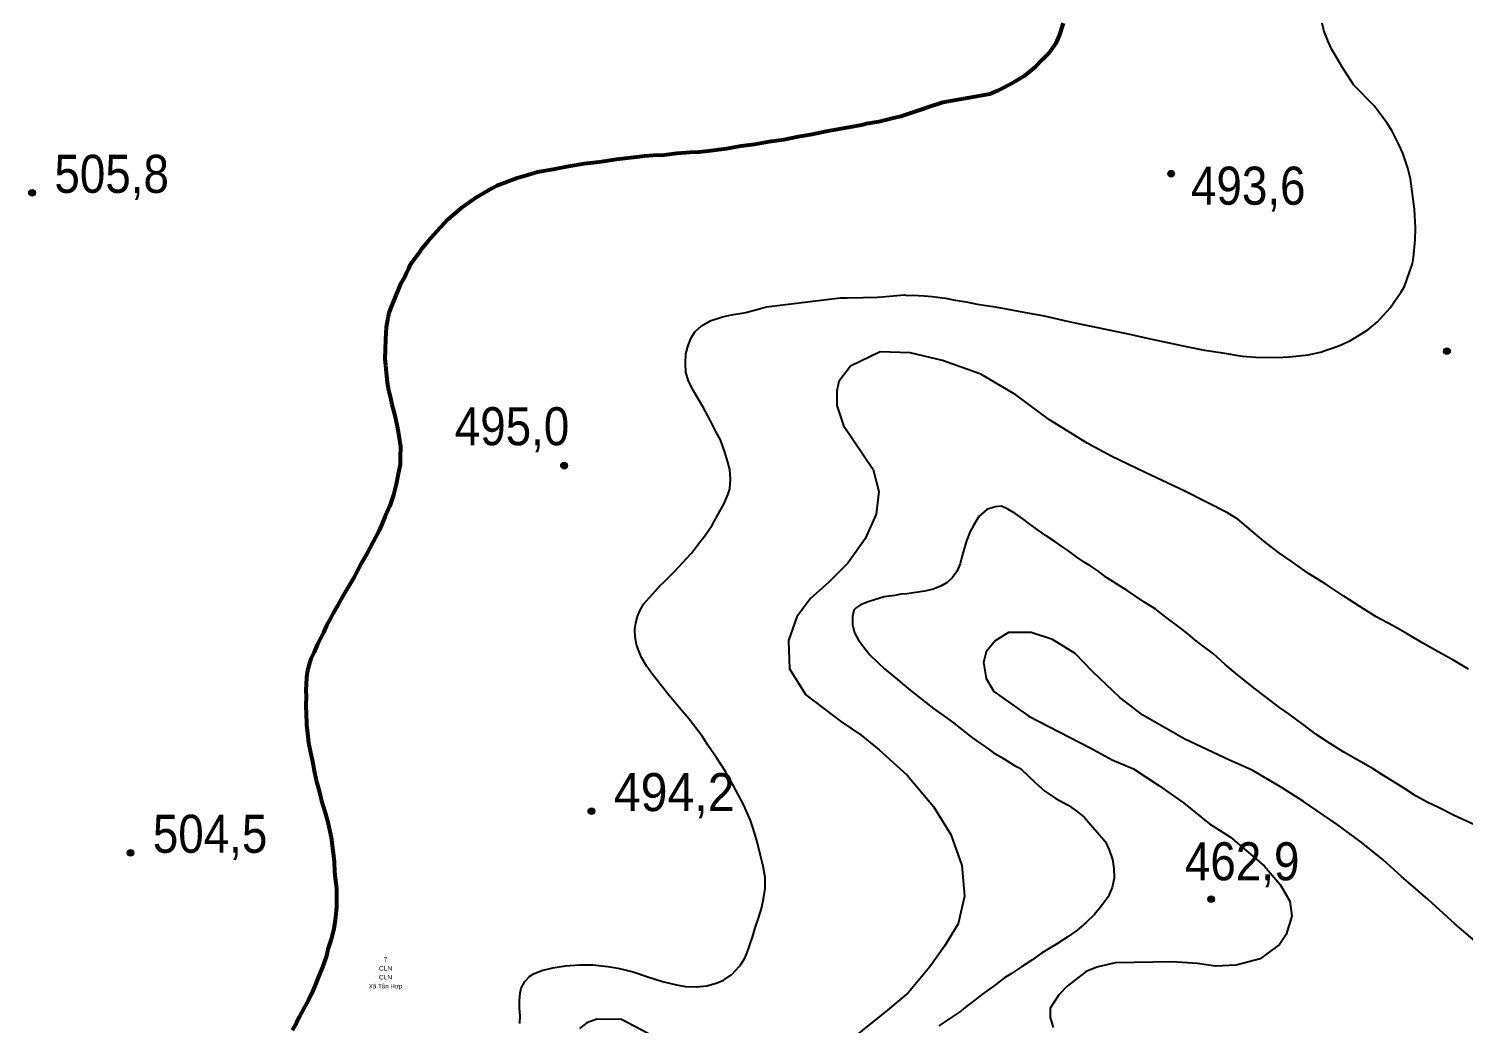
# Model space of a CAD drawing. Header units: metres. Extents: x 549268 to 556659, y 1838059 to 1844558.
# Drawn here: x 550228 to 550869, y 1842483 to 1842928 of the extents above; entities that cross this region are included whole.
import ezdxf
from ezdxf.enums import TextEntityAlignment as Align

# ---------------------------------------------------------------- set-up
doc = ezdxf.new("R2010")
doc.units = ezdxf.units.M
doc.header["$LTSCALE"] = 0.8
for name, color, linetype, lineweight in [('1', 7, 'Continuous', 25), ('2', 7, 'Continuous', 53), ('5', 7, 'Continuous', 13)]:
    doc.layers.add(name, color=color, linetype=linetype, lineweight=lineweight)
doc.layers.add('15', color=7, linetype='Continuous')

msp = doc.modelspace()

# ---------------------------------------------------------------- hatches: boundary and pattern name
at = {"layer": '5'}
for points in [[(550740.19, 1842862.78, 1), (550737.19, 1842862.78, 1)], [(550230.95, 1842854.22, 1), (550227.95, 1842854.22, 1)], [(550863.51, 1842783.48, 1), (550860.51, 1842783.48, 1)], [(550468.79, 1842732.32, 1), (550465.79, 1842732.32, 1)], [(550481.01, 1842577.93, 1), (550478.01, 1842577.93, 1)], [(550274.95, 1842559.31, 1), (550271.95, 1842559.31, 1)], [(550758.07, 1842538.6, 1), (550755.07, 1842538.6, 1)]]:
    msp.add_hatch(color=256, dxfattribs=at).paths.add_polyline_path(points)

# ---------------------------------------------------------------- linework, layer by layer
at = {"layer": '1'}
for points in [[(550593.86, 1842807.24), (550601.02, 1842807.5), (550607.43, 1842807.67), (550609.58, 1842807.78), (550617.76, 1842808.5), (550619.36, 1842808.61), (550620.72, 1842808.39), (550623.29, 1842808.43), (550628.36, 1842808.21), (550631.82, 1842807.88), (550637.82, 1842807.1), (550642.21, 1842806.23), (550647.05, 1842805.5), (550652.03, 1842804.5), (550660.07, 1842803.32), (550665.63, 1842802.21), (550675.27, 1842800.46), (550681.98, 1842799.3), (550692.27, 1842796.87), (550699.21, 1842795.36), (550710.04, 1842793.19), (550720.79, 1842790.92), (550727.94, 1842789.25), (550739.09, 1842786.83), (550746.22, 1842785.34), (550753.62, 1842783.99), (550760.7, 1842782.87), (550770.42, 1842781.23), (550776.55, 1842780.86), (550785.82, 1842780.58), (550791.67, 1842780.94), (550800.02, 1842781.88), (550805.49, 1842783.04), (550813.6, 1842785.86), (550818.82, 1842788.23), (550826.6, 1842793), (550830.91, 1842796.58), (550836.6, 1842802.81), (550841.61, 1842809.91), (550843.02, 1842812.36), (550846.59, 1842822.61), (550847.01, 1842825.32), (550847.84, 1842833.13), (550848.02, 1842838.58), (550847.55, 1842846.89), (550845.76, 1842860.46), (550844.59, 1842865.26), (550842.23, 1842872.01), (550840.38, 1842876.15), (550837.36, 1842882.05), (550835.12, 1842885.48), (550831.68, 1842890.19), (550829.52, 1842893.06), (550820.45, 1842902.35), (550814.96, 1842910.66), (550813.35, 1842913.49), (550810.6, 1842918.32), (550809.06, 1842921.53), (550807.77, 1842924.78), (550807.03, 1842926.7), (550806.24, 1842930.01)], [(550556.29, 1842553.4), (550555.01, 1842558.67), (550553.69, 1842564.18), (550551.98, 1842569.77), (550550.6, 1842573.76), (550547.6, 1842580.58), (550542.95, 1842589.58), (550539.41, 1842595.7), (550535.65, 1842601.54), (550531.51, 1842607.46), (550528.99, 1842611.43), (550523.25, 1842619.04), (550518.81, 1842624.29), (550514.23, 1842629.65), (550510.32, 1842634.71), (550506.57, 1842639.41), (550504.29, 1842642.53), (550501.89, 1842646.65), (550500.43, 1842650.25), (550499.65, 1842652.43), (550499.11, 1842655.76), (550498.95, 1842659.02), (550499.33, 1842662.1), (550500.12, 1842664.85), (550501.19, 1842667.38), (550502.84, 1842670.36), (550505.48, 1842673.46), (550510.35, 1842678.87), (550511.72, 1842680.05), (550516.44, 1842684.67), (550520.2, 1842688.93), (550524.21, 1842693.21), (550527.9, 1842697.96), (550530.19, 1842700.89), (550533.49, 1842705.72), (550536.16, 1842710.6), (550538.76, 1842715.08), (550540.5, 1842719.34), (550541.43, 1842721.98), (550541.65, 1842726.29), (550541.37, 1842730.55), (550540.58, 1842733.86), (550539.13, 1842738.34), (550537.18, 1842743.9), (550535.36, 1842747.33), (550532.52, 1842752.91), (550529.6, 1842758.09), (550527.68, 1842761.39), (550525.07, 1842766.11), (550522.95, 1842770), (550521.81, 1842774.03), (550521.56, 1842778.03), (550521.78, 1842782.35), (550522.84, 1842786.01), (550524.17, 1842789.46), (550525.96, 1842792.33), (550528.8, 1842794.83), (550532.56, 1842797.07), (550538.15, 1842798.77), (550542.2, 1842799.66), (550548.49, 1842800.82), (550554.11, 1842802.28), (550557.78, 1842803.24), (550590.71, 1842807.23), (550593.86, 1842807.24)], [(550871.6, 1842641.43), (550864.66, 1842645.48), (550858.04, 1842649.07), (550851.24, 1842653.02), (550844.16, 1842657.18), (550837.91, 1842660.69), (550830.34, 1842664.79), (550823.09, 1842669.31), (550815.95, 1842673.97), (550807.83, 1842679.39), (550800.05, 1842684.09), (550792.29, 1842689.68), (550786.76, 1842693.54), (550780.08, 1842698.5), (550768.59, 1842708.38), (550763.88, 1842711.29), (550744.9, 1842720.98), (550726.74, 1842729.35), (550712.12, 1842736.34), (550701.12, 1842742.36), (550684.38, 1842752.85), (550669.25, 1842763.93), (550653.57, 1842773.12), (550636.46, 1842779.28), (550622.03, 1842782.67), (550608.61, 1842783.2), (550595.39, 1842776.81), (550590.1, 1842769.92), (550589.26, 1842765.78), (550589.26, 1842759.17), (550592.23, 1842750.29), (550605.46, 1842730.54), (550607.98, 1842720.74), (550606.78, 1842710.6), (550601.93, 1842699.62), (550594.09, 1842688.66), (550585.68, 1842680.21), (550577.39, 1842672.82), (550571.39, 1842664.81), (550567.67, 1842654.1), (550568.07, 1842641.57), (550575.36, 1842629.9), (550590.84, 1842618.09), (550600.05, 1842611.85), (550608.13, 1842605.33), (550620.71, 1842593.94), (550632.44, 1842579.97), (550640.23, 1842567.45), (550645.19, 1842553.68), (550646.26, 1842539.93), (550643.53, 1842527.53), (550637.38, 1842517.56), (550630.88, 1842508.32), (550621.18, 1842496.73)], [(550709.82, 1842682.29), (550705.91, 1842685.33), (550702.34, 1842687.66), (550699.89, 1842689.12), (550696.57, 1842691.48), (550692.4, 1842694.5), (550690.2, 1842695.99), (550686.74, 1842698.46), (550682.89, 1842701), (550678.76, 1842703.77), (550674.88, 1842706.56), (550672.36, 1842708.52), (550669.04, 1842710.88), (550665.64, 1842712.85), (550662.83, 1842714.14), (550659.96, 1842713.91), (550656.32, 1842712.7), (550652.8, 1842709.61), (550650.28, 1842705.51), (550648.85, 1842702.81), (550647.22, 1842698.7), (550646.09, 1842694.64), (550645.03, 1842690.98), (550644.35, 1842688.37), (550642.87, 1842685.03), (550640.95, 1842682.27), (550638.57, 1842680.08), (550635.75, 1842678.47), (550632.25, 1842677.15), (550628.59, 1842676.19), (550624.61, 1842675.69), (550620.53, 1842675.05), (550617.91, 1842674.85), (550615.2, 1842674.26), (550610.48, 1842673.67), (550606.1, 1842672.37), (550603.19, 1842671.5), (550599.83, 1842670.07), (550598.08, 1842668.97), (550596.85, 1842667.68), (550596.2, 1842664.83), (550596.27, 1842661.18), (550597.1, 1842657.62), (550598.74, 1842654.55), (550601.3, 1842651.21), (550604, 1842647.76), (550607.73, 1842644.19), (550610.59, 1842641.52), (550615.51, 1842637.46), (550622, 1842631.97), (550626.19, 1842628.71), (550627.73, 1842627.51), (550632.48, 1842623.81), (550637.06, 1842620.48), (550641.36, 1842617.35), (550645.27, 1842614.31), (550648.76, 1842611.59), (550652.12, 1842608.98), (550655.69, 1842606.65), (550659.15, 1842604.18), (550662.97, 1842601.89), (550666.65, 1842599.7), (550668.71, 1842598.31), (550670.47, 1842597.4), (550671.97, 1842596.45)], [(550874.09, 1842571.98), (550868.75, 1842574.34), (550865.27, 1842575.92), (550858.54, 1842579.37), (550853.17, 1842581.98), (550848.29, 1842584.65), (550843.49, 1842587.71), (550840.2, 1842589.82), (550832.95, 1842594.34), (550828.99, 1842596.75), (550822.47, 1842600.48), (550815.95, 1842604.21), (550809.51, 1842608.32), (550803.45, 1842612.36), (550797.76, 1842616.57), (550791.5, 1842621.21), (550787.09, 1842624.19), (550780.8, 1842629.09), (550776.47, 1842632.46), (550768.37, 1842638.76), (550762.86, 1842643.5), (550757.59, 1842648.26), (550752.46, 1842652.04), (550749.24, 1842654.54), (550746.14, 1842657.18), (550742.78, 1842659.79), (550736.39, 1842664.54), (550731.5, 1842668.34), (550726.56, 1842671.51), (550719, 1842676.5), (550715.85, 1842678.5), (550709.82, 1842682.29)], [(550890.52, 1842506.25), (550865.56, 1842527.51), (550853.55, 1842538.47), (550841.65, 1842548.65), (550833.44, 1842556.18), (550823.64, 1842564.04), (550812.93, 1842571.91), (550797.9, 1842582.22), (550788.32, 1842588.29), (550774.88, 1842596.21), (550764.73, 1842600.64), (550744.88, 1842610.1), (550726.03, 1842620.84), (550715.83, 1842628.77), (550703.62, 1842640.35), (550695.75, 1842648.31), (550685.63, 1842654.57), (550676.15, 1842657.8), (550665.92, 1842657.68), (550660.03, 1842653.97), (550655.97, 1842649.05), (550654.87, 1842644.37), (550656.02, 1842637.25), (550659.48, 1842631.33), (550675.12, 1842620.32), (550702.43, 1842606.22), (550712.31, 1842600.84), (550721.89, 1842596.85), (550733.19, 1842589.44), (550744.16, 1842581.6), (550755.82, 1842572.3), (550765.26, 1842566.34), (550780.35, 1842553.44), (550787.49, 1842545.13), (550791.8, 1842537.62), (550792.63, 1842530.98), (550790.15, 1842522.76)], [(550671.97, 1842596.45), (550677.86, 1842590.75), (550682.25, 1842586.88), (550687.08, 1842583.58), (550692.62, 1842580.61), (550695.66, 1842578.47), (550698.74, 1842576.07), (550699.99, 1842575.1), (550709.43, 1842564.16), (550711, 1842560.7), (550712.55, 1842556.35), (550713.05, 1842552.38), (550713.22, 1842547.98), (550712.36, 1842543.72), (550710.48, 1842539.57), (550707.58, 1842535.55), (550704.4, 1842531.75), (550700.58, 1842527.99), (550696.59, 1842524.59), (550692.28, 1842521.66), (550687.38, 1842518.52), (550684.23, 1842516.49), (550680.82, 1842514.42), (550676.41, 1842511.35), (550671.86, 1842508.38), (550667.32, 1842505.42), (550664.16, 1842503.38), (550659.78, 1842500.06), (550654.58, 1842496.26), (550651.13, 1842493.56), (550646.07, 1842489.65), (550644.71, 1842488.47), (550634.92, 1842481.95)], [(550447.5, 1842483.05), (550447.7, 1842486.49), (550447.41, 1842489.85), (550447.36, 1842493.25), (550447.71, 1842496.58), (550448.06, 1842498.77), (550449.71, 1842501.75), (550452.06, 1842504.18), (550453.56, 1842505.26), (550457.41, 1842506.75), (550462.32, 1842507.86), (550468, 1842508.82), (550474.13, 1842509.21), (550480.19, 1842509.21), (550486.84, 1842508.53), (550491.35, 1842507.7), (550498.23, 1842506.16), (550504.71, 1842503.82), (550511.26, 1842501.86), (550517.5, 1842500.37), (550521.63, 1842499.62), (550526.58, 1842499.36), (550531.19, 1842499.81), (550535.68, 1842501.25), (550538.57, 1842502.37), (550542.3, 1842504.85), (550545.62, 1842508.55), (550546.27, 1842509.39), (550548.27, 1842512.54), (550549.13, 1842514.79), (550550.36, 1842518.1), (550551.55, 1842521.65), (550552.8, 1842525.84), (550554.29, 1842530.07), (550555.64, 1842534.4), (550556.49, 1842538.67), (550557.18, 1842543.3), (550557.19, 1842548.22), (550556.29, 1842553.4)], [(550790.15, 1842522.76), (550787.2, 1842518.37), (550778.53, 1842511.97), (550767.74, 1842509.07), (550758.59, 1842508.58), (550750.53, 1842509.77), (550739.15, 1842510.56), (550713.66, 1842510.1), (550705.47, 1842508.17), (550700.78, 1842506.28), (550692.26, 1842499.77), (550688.47, 1842495.8), (550684.55, 1842489.86), (550684.55, 1842485.71), (550685.89, 1842481.21)], [(550621.18, 1842496.73), (550611.9, 1842488.96), (550589.31, 1842470.81)], [(550504.91, 1842478.57), (550492.97, 1842484.86), (550481.94, 1842484.91), (550477.47, 1842483.32), (550474.15, 1842480.83)]]:
    msp.add_lwpolyline(points, dxfattribs=at)
at = {"layer": '2'}
for points in [[(550690.38, 1842930.1), (550688.6, 1842924.55), (550687.22, 1842921.05), (550683.81, 1842916.44), (550681.11, 1842913.63), (550677.99, 1842910.48), (550672.97, 1842906.43), (550669.27, 1842904.07), (550663.83, 1842901.2), (550661.05, 1842899.81), (550657.72, 1842898.34), (550636.67, 1842894.63), (550630.61, 1842892.61), (550626.73, 1842891.37), (550619.71, 1842888.98), (550617.89, 1842888.37), (550613.98, 1842887.38), (550607.97, 1842886), (550602.29, 1842885.04), (550600.22, 1842884.4), (550596.28, 1842883.66), (550584.42, 1842881.67), (550578.16, 1842880.26), (550571.98, 1842879.24), (550565.58, 1842877.93), (550559.02, 1842876.99), (550552.48, 1842875.79), (550546.52, 1842875.05), (550539.98, 1842873.85), (550531.78, 1842872.83), (550527.67, 1842872.44), (550523.66, 1842872.2), (550517.78, 1842871.84), (550510.82, 1842870.97), (550509.05, 1842871), (550503.31, 1842870.54), (550499.83, 1842870.1), (550494.47, 1842869.56), (550490.74, 1842869.1), (550482.93, 1842867.99), (550476.23, 1842867.16), (550469.3, 1842866.04), (550462.41, 1842864.67), (550455.37, 1842863.42), (550450.99, 1842862.11), (550446.37, 1842860.78), (550437.21, 1842857.37), (550434.95, 1842856.2), (550427.9, 1842852.04), (550421.31, 1842847.31), (550415.37, 1842842.28), (550410.36, 1842836.98), (550406.38, 1842832.45), (550403.42, 1842828.93), (550402.36, 1842827.28), (550398.37, 1842821.86), (550397.81, 1842820.28)], [(550397.81, 1842820.28), (550396.78, 1842818.39), (550396.01, 1842816.52), (550394.11, 1842813.51), (550393.26, 1842811.26), (550390.37, 1842804.09), (550389.03, 1842800.64), (550388.26, 1842796.76), (550387.82, 1842794.18), (550387.48, 1842788.84), (550387.32, 1842784.03), (550387.18, 1842780.1), (550387.42, 1842777.23), (550387.82, 1842774), (550388.24, 1842769.63), (550388.72, 1842766.79), (550389.63, 1842762.49), (550390.36, 1842759.68), (550391.42, 1842755.27), (550392.5, 1842750.61), (550393.16, 1842747.41), (550394.1, 1842740.85), (550394.09, 1842735.92), (550393.96, 1842732.88), (550393.11, 1842728.61), (550392.28, 1842724.09), (550390.99, 1842719.26), (550389.45, 1842714.4), (550387.39, 1842709.73), (550385.91, 1842706.39), (550384.44, 1842703.06), (550381.8, 1842697.93), (550379.23, 1842693.2), (550376.53, 1842688.57), (550374.3, 1842684.25), (550373.6, 1842682.78), (550370.46, 1842677.59), (550367.68, 1842672.58), (550366.11, 1842669.99), (550364.25, 1842666.73), (550362.82, 1842664.02), (550361.06, 1842660.9), (550359.7, 1842657.71), (550358.59, 1842655.42), (550356.98, 1842652.19), (550355.61, 1842649), (550354.11, 1842645.91), (550353.28, 1842643.41), (550352.6, 1842640.8), (550352.09, 1842637.83), (550352.02, 1842634.29), (550351.91, 1842632.13), (550351.93, 1842628.98), (550351.87, 1842625.44), (550351.88, 1842624.31), (550351.94, 1842621.79), (550352.1, 1842616.52), (550352.75, 1842611.3), (550352.98, 1842608.43), (550353.9, 1842604.12), (550354.78, 1842600.07), (550355.56, 1842595.88), (550356.47, 1842591.58), (550357.34, 1842588.66), (550358.86, 1842582.54), (550360.34, 1842577.81), (550361.5, 1842573.54), (550363.18, 1842566.18), (550363.61, 1842562.7), (550364.23, 1842557.73), (550364.54, 1842555.25), (550364.71, 1842550.85), (550364.94, 1842547.98), (550365.5, 1842543.51), (550365.52, 1842538.34), (550365.53, 1842535.18), (550365.13, 1842530.34), (550364.36, 1842525.33), (550363.18, 1842520.64), (550361.72, 1842516.17), (550361.07, 1842513.31), (550359.32, 1842508.17), (550357.65, 1842504.3), (550356.02, 1842500.19), (550354.36, 1842496.32), (550353.07, 1842493.51), (550351.02, 1842489.72), (550348.86, 1842485.8), (550347.65, 1842483.38), (550345.68, 1842479.98)]]:
    msp.add_lwpolyline(points, dxfattribs=at)
at = {"layer": '5'}
for centre in [(550738.69, 1842862.78), (550229.45, 1842854.22), (550862.01, 1842783.48), (550467.29, 1842732.32), (550479.51, 1842577.93), (550273.45, 1842559.31), (550756.57, 1842538.6)]:
    msp.add_circle(centre, 1.5, dxfattribs=at)

# ---------------------------------------------------------------- texts
at = {"layer": '15'}
for s, p in [('7', (550387.49, 1842510.69)), ('Xã Tân Hợp', (550387.5, 1842498.69))]:
    msp.add_text(s, height=2, dxfattribs=at).set_placement(p, align=Align.CENTER)
at = {"layer": '15', "width": 1.1}
for p in [(550387.5, 1842506.69), (550387.5, 1842502.69)]:
    msp.add_text('CLN', height=2, dxfattribs=at).set_placement(p, align=Align.CENTER)
at = {"layer": '5'}
for s, width, p in [('505,8', 0.9, (550239.45, 1842854.22)), ('493,6', 0.9, (550747.58, 1842848.93)), ('495,0', 0.9, (550418.44, 1842741.43)), ('494,2', 0.95, (550489.51, 1842577.93)), ('504,5', 0.9, (550283.45, 1842559.31)), ('462,9', 0.9, (550744.85, 1842547.01))]:
    msp.add_text(s, height=17, dxfattribs=dict(at, width=width)).set_placement(p)

doc.saveas('drawing.dxf')
